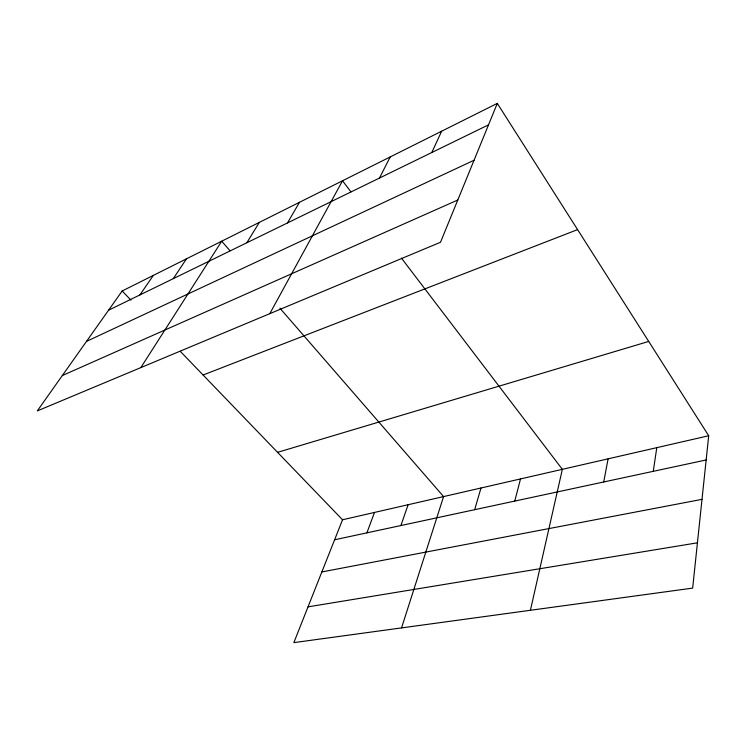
<?xml version="1.0" encoding="UTF-8"?>
<svg xmlns="http://www.w3.org/2000/svg" width="746" height="746" viewBox="0 0 746 746"><rect width="100%" height="100%" fill="white"/><g stroke="black" fill="none" stroke-linecap="round" stroke-linejoin="round"><path stroke-width="1.12" d="M708.7 435.748L692.661 588.109L293.849 642.623L342.535 519.775L708.7 435.748L497.302 103.377L122.167 290.987L37.3 410.915L440.513 242.254L497.302 103.377M653.263 471.323L656.788 447.665M603.719 481.972L608.102 458.837M530.415 610.284L562.353 469.337L401.441 258.116M514.749 501.088L520.512 478.932M474.67 509.695L480.983 488.005M401.553 627.899L443.581 496.584L279.918 308.201M400.9 525.538L408.127 504.716M366.892 532.849L374.492 512.437M431.794 152.52L441.632 131.221M379.49 178.042L390.195 156.949M269.782 313.674L342.526 180.784L350.937 191.825M287.49 222.923L299.491 202.306M246.842 242.758L259.31 222.401M140.835 367.61L221.721 241.2L229.982 250.721M173.296 278.64L186.463 258.834M139.922 294.922L153.34 275.395M108.543 310.233L488.527 124.843M86.499 341.398L474.046 160.25M62.319 375.564L457.792 200.012M203.099 375.005L577.591 229.609M277.577 452.337L648.712 341.435M334.6 539.787L706.154 459.965M321.852 571.949L702.005 499.354M308.023 606.862L697.426 542.818M122.167 290.987L130.97 300.125M180.28 351.329L342.535 519.775"/></g></svg>
